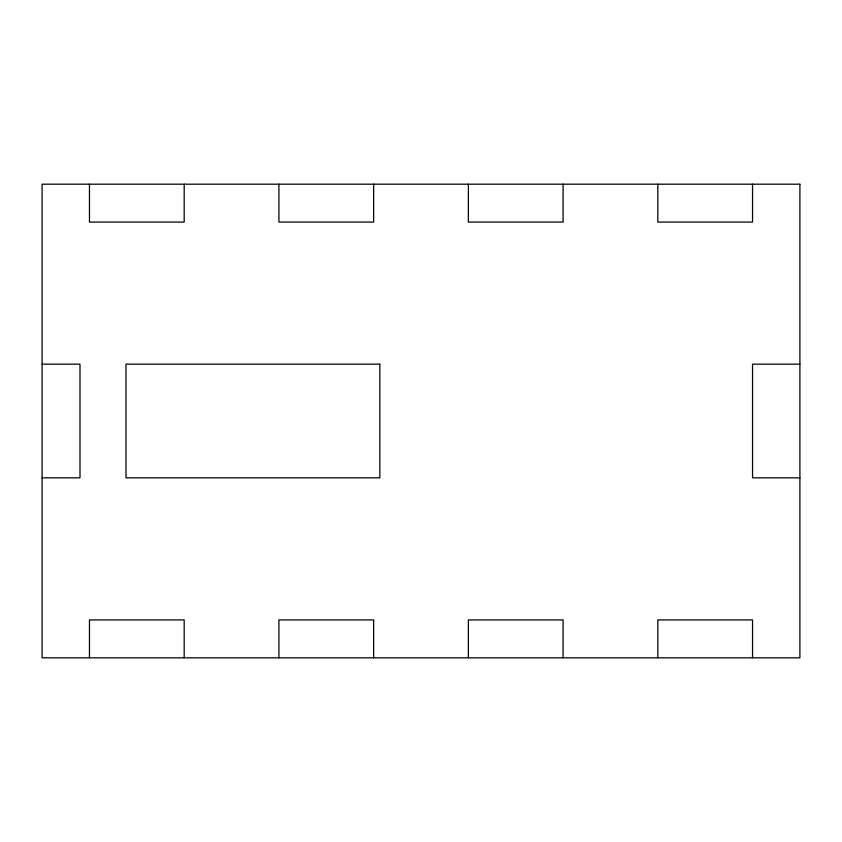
<?xml version="1.0" encoding="UTF-8"?>
<svg xmlns="http://www.w3.org/2000/svg" width="842" height="842" viewBox="0 0 842 842"><rect width="100%" height="100%" fill="white"/><g stroke="black" fill="none" stroke-linecap="round" stroke-linejoin="round"><path stroke-width="1.26" d="M42.1 364.165L79.99 364.165L79.99 477.835L42.1 477.835M799.9 364.165L752.538 364.165L752.538 477.835L799.9 477.835M752.538 184.188L752.538 222.077L657.812 222.077L657.812 184.188M752.538 657.812L752.538 619.923L657.812 619.923L657.812 657.812M563.087 184.188L563.087 222.077L468.363 222.077L468.363 184.188M563.087 657.812L563.087 619.923L468.363 619.923L468.363 657.812M373.637 184.188L373.637 222.077L278.913 222.077L278.913 184.188M373.637 657.812L373.637 619.923L278.913 619.923L278.913 657.812M184.188 184.188L184.188 222.077L89.463 222.077L89.463 184.188M184.188 657.812L184.188 619.923L89.463 619.923L89.463 657.812M799.9 184.188L42.1 184.188L42.1 657.812L799.9 657.812L799.9 184.188M379.847 364.165L125.974 364.165L125.974 477.835L379.847 477.835L379.847 364.165"/></g></svg>
